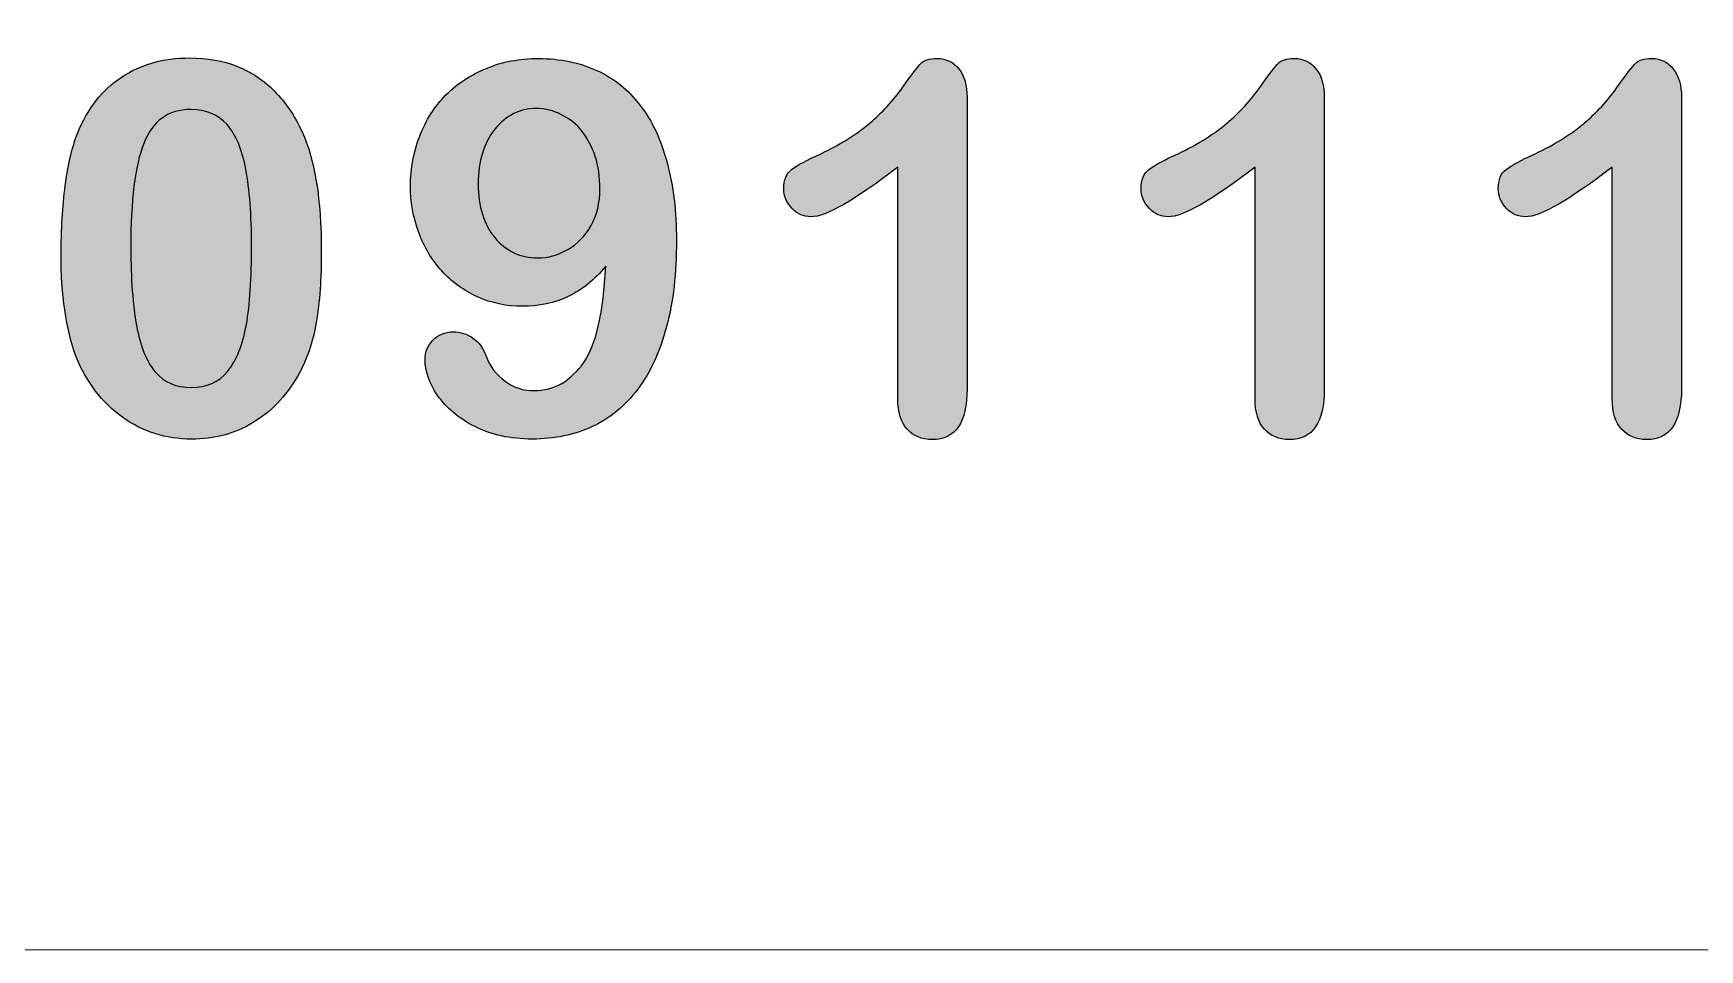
# Model space of a CAD drawing. Header units: millimetres. Extents: x -164.3 to -124.3, y -138.1 to -98.1.
# Drawn here: x -156.35 to -144.32, y -138.12 to -131.51 of the extents above; entities that cross this region are included whole.
import ezdxf

# ---------------------------------------------------------------- set-up
doc = ezdxf.new("R2010")
doc.units = ezdxf.units.MM
doc.header["$MEASUREMENT"] = 0
doc.layers.add('Layer 1', color=7, linetype='Continuous')

msp = doc.modelspace()

# ---------------------------------------------------------------- hatches: boundary and pattern name
at = {"layer": 'Layer 1', "true_color": 0x282928}
h = msp.add_hatch(color=250, dxfattribs=at)
edge = h.paths.add_edge_path()
edge.add_spline(control_points=[(-154.4089, -132.2214), (-154.4614, -132.1049), (-154.5291, -132.0072), (-154.608, -131.9283), (-154.6831, -131.8494), (-154.7734, -131.7893), (-154.8785, -131.748), (-154.98, -131.7066), (-155.0928, -131.6879), (-155.2205, -131.6879), (-155.4121, -131.6879), (-155.5737, -131.7329), (-155.7128, -131.8269), (-155.8518, -131.917), (-155.957, -132.0523), (-156.0284, -132.229), (-156.0697, -132.3341), (-156.0998, -132.4619), (-156.1186, -132.6085), (-156.1374, -132.7587), (-156.1486, -132.9241), (-156.1486, -133.1082), (-156.1486, -133.251), (-156.1412, -133.3863), (-156.1224, -133.5065), (-156.1036, -133.6306), (-156.0773, -133.7433), (-156.0397, -133.8448), (-155.9646, -134.0288), (-155.8518, -134.1754), (-155.7052, -134.2807), (-155.5587, -134.3859), (-155.3934, -134.4385), (-155.2055, -134.4385), (-155.0439, -134.4385), (-154.8974, -134.4009), (-154.7658, -134.322), (-154.6343, -134.2431), (-154.5253, -134.1303), (-154.4426, -133.9875), (-154.375, -133.871), (-154.33, -133.7396), (-154.3074, -133.5968), (-154.2811, -133.4502), (-154.2698, -133.2774), (-154.2698, -133.0782), (-154.2698, -132.7099), (-154.3148, -132.4243), (-154.4089, -132.2214), (-154.4089, -132.2214), (-154.4089, -132.2214), (-154.4089, -132.2214)], knot_values=[0, 0, 0, 0, 0.0588235, 0.0588235, 0.0588235, 0.1176471, 0.1176471, 0.1176471, 0.1764706, 0.1764706, 0.1764706, 0.2352941, 0.2352941, 0.2352941, 0.2941176, 0.2941176, 0.2941176, 0.3529412, 0.3529412, 0.3529412, 0.4117647, 0.4117647, 0.4117647, 0.4705882, 0.4705882, 0.4705882, 0.5294118, 0.5294118, 0.5294118, 0.5882353, 0.5882353, 0.5882353, 0.6470588, 0.6470588, 0.6470588, 0.7058824, 0.7058824, 0.7058824, 0.7647059, 0.7647059, 0.7647059, 0.8235294, 0.8235294, 0.8235294, 0.8823529, 0.8823529, 0.8823529, 0.9411765, 0.9411765, 0.9411765, 1, 1, 1, 1], degree=3, periodic=1)
h = msp.add_hatch(color=250, dxfattribs=at)
edge = h.paths.add_edge_path()
edge.add_spline(control_points=[(-152.375, -133.886), (-152.4201, -133.9499), (-152.4726, -133.9988), (-152.5328, -134.0364), (-152.5967, -134.0702), (-152.6606, -134.089), (-152.7319, -134.089), (-152.8108, -134.089), (-152.8823, -134.0664), (-152.9424, -134.0214), (-153.0062, -133.9763), (-153.0513, -133.9199), (-153.0776, -133.8448), (-153.1002, -133.7846), (-153.1302, -133.7396), (-153.1753, -133.7095), (-153.2167, -133.6794), (-153.2656, -133.6643), (-153.3181, -133.6643), (-153.3782, -133.6643), (-153.4271, -133.6869), (-153.4647, -133.7245), (-153.5023, -133.7658), (-153.5211, -133.8109), (-153.5211, -133.8636), (-153.5211, -133.9462), (-153.4909, -134.0326), (-153.4308, -134.1229), (-153.367, -134.213), (-153.2806, -134.2881), (-153.1603, -134.3483), (-153.0439, -134.4085), (-152.9047, -134.4385), (-152.7469, -134.4385), (-152.5853, -134.4385), (-152.4425, -134.4085), (-152.3148, -134.3483), (-152.187, -134.2919), (-152.0781, -134.198), (-151.9841, -134.0777), (-151.894, -133.9575), (-151.8263, -133.8071), (-151.7774, -133.6268), (-151.7286, -133.4464), (-151.7061, -133.2398), (-151.7061, -133.0068), (-151.7061, -132.7964), (-151.7286, -132.6085), (-151.7737, -132.4431), (-151.8188, -132.274), (-151.8827, -132.1387), (-151.9691, -132.0298), (-152.0518, -131.917), (-152.157, -131.8343), (-152.2809, -131.778), (-152.405, -131.7216), (-152.544, -131.6915), (-152.7019, -131.6915), (-152.8409, -131.6915), (-152.9649, -131.7141), (-153.0776, -131.763), (-153.1903, -131.8081), (-153.288, -131.8719), (-153.3707, -131.9546), (-153.4534, -132.0373), (-153.5173, -132.1387), (-153.5586, -132.2515), (-153.6037, -132.3642), (-153.6263, -132.4844), (-153.6263, -132.6085), (-153.6263, -132.7249), (-153.6075, -132.8376), (-153.5662, -132.9467), (-153.5285, -133.0519), (-153.4722, -133.1458), (-153.4008, -133.2247), (-153.3257, -133.3074), (-153.2392, -133.3675), (-153.1415, -133.4126), (-153.0401, -133.4577), (-152.9348, -133.4803), (-152.8184, -133.4803), (-152.6981, -133.4803), (-152.5853, -133.4577), (-152.4876, -133.4088), (-152.3862, -133.36), (-152.296, -133.2886), (-152.2171, -133.1909), (-152.2321, -133.5216), (-152.2847, -133.7546), (-152.375, -133.886), (-152.375, -133.886), (-152.375, -133.886), (-152.375, -133.886)], knot_values=[0, 0, 0, 0, 0.0322581, 0.0322581, 0.0322581, 0.0645161, 0.0645161, 0.0645161, 0.0967742, 0.0967742, 0.0967742, 0.1290323, 0.1290323, 0.1290323, 0.1612903, 0.1612903, 0.1612903, 0.1935484, 0.1935484, 0.1935484, 0.2258065, 0.2258065, 0.2258065, 0.2580645, 0.2580645, 0.2580645, 0.2903226, 0.2903226, 0.2903226, 0.3225806, 0.3225806, 0.3225806, 0.3548387, 0.3548387, 0.3548387, 0.3870968, 0.3870968, 0.3870968, 0.4193548, 0.4193548, 0.4193548, 0.4516129, 0.4516129, 0.4516129, 0.483871, 0.483871, 0.483871, 0.516129, 0.516129, 0.516129, 0.5483871, 0.5483871, 0.5483871, 0.5806452, 0.5806452, 0.5806452, 0.6129032, 0.6129032, 0.6129032, 0.6451613, 0.6451613, 0.6451613, 0.6774194, 0.6774194, 0.6774194, 0.7096774, 0.7096774, 0.7096774, 0.7419355, 0.7419355, 0.7419355, 0.7741935, 0.7741935, 0.7741935, 0.8064516, 0.8064516, 0.8064516, 0.8387097, 0.8387097, 0.8387097, 0.8709677, 0.8709677, 0.8709677, 0.9032258, 0.9032258, 0.9032258, 0.9354839, 0.9354839, 0.9354839, 0.9677419, 0.9677419, 0.9677419, 1, 1, 1, 1], degree=3, periodic=1)
h = msp.add_hatch(color=250, dxfattribs=at)
edge = h.paths.add_edge_path()
edge.add_spline(control_points=[(-150.0406, -134.3671), (-149.9955, -134.4159), (-149.9354, -134.4422), (-149.8603, -134.4422), (-149.6911, -134.4422), (-149.6084, -134.3182), (-149.6084, -134.074), (-149.6084, -134.074), (-149.6084, -131.9734), (-149.6084, -131.9734), (-149.6084, -131.887), (-149.6272, -131.8156), (-149.6686, -131.7668), (-149.7061, -131.7179), (-149.7588, -131.6915), (-149.8226, -131.6915), (-149.8827, -131.6915), (-149.9204, -131.7029), (-149.9392, -131.7254), (-149.9617, -131.748), (-150.0067, -131.8043), (-150.0744, -131.902), (-150.1421, -131.9959), (-150.221, -132.0824), (-150.3111, -132.1575), (-150.4013, -132.2364), (-150.5178, -132.3079), (-150.6644, -132.3792), (-150.7659, -132.4243), (-150.8334, -132.4619), (-150.8748, -132.492), (-150.9123, -132.522), (-150.9311, -132.5671), (-150.9311, -132.631), (-150.9311, -132.6836), (-150.9123, -132.7325), (-150.871, -132.7738), (-150.8334, -132.8152), (-150.7884, -132.834), (-150.7358, -132.834), (-150.6268, -132.834), (-150.4201, -132.7137), (-150.1082, -132.4769), (-150.1082, -132.4769), (-150.1082, -134.1454), (-150.1082, -134.1454), (-150.1082, -134.2431), (-150.0856, -134.3182), (-150.0406, -134.3671), (-150.0406, -134.3671), (-150.0406, -134.3671), (-150.0406, -134.3671)], knot_values=[0, 0, 0, 0, 0.0588235, 0.0588235, 0.0588235, 0.1176471, 0.1176471, 0.1176471, 0.1764706, 0.1764706, 0.1764706, 0.2352941, 0.2352941, 0.2352941, 0.2941176, 0.2941176, 0.2941176, 0.3529412, 0.3529412, 0.3529412, 0.4117647, 0.4117647, 0.4117647, 0.4705882, 0.4705882, 0.4705882, 0.5294118, 0.5294118, 0.5294118, 0.5882353, 0.5882353, 0.5882353, 0.6470588, 0.6470588, 0.6470588, 0.7058824, 0.7058824, 0.7058824, 0.7647059, 0.7647059, 0.7647059, 0.8235294, 0.8235294, 0.8235294, 0.8823529, 0.8823529, 0.8823529, 0.9411765, 0.9411765, 0.9411765, 1, 1, 1, 1], degree=3, periodic=1)
h = msp.add_hatch(color=250, dxfattribs=at)
edge = h.paths.add_edge_path()
edge.add_spline(control_points=[(-147.4618, -134.3671), (-147.4167, -134.4159), (-147.3566, -134.4422), (-147.2815, -134.4422), (-147.1123, -134.4422), (-147.0297, -134.3182), (-147.0297, -134.074), (-147.0297, -134.074), (-147.0297, -131.9734), (-147.0297, -131.9734), (-147.0297, -131.887), (-147.0484, -131.8156), (-147.0898, -131.7668), (-147.1273, -131.7179), (-147.18, -131.6915), (-147.2439, -131.6915), (-147.304, -131.6915), (-147.3416, -131.7029), (-147.3604, -131.7254), (-147.3829, -131.748), (-147.428, -131.8043), (-147.4956, -131.902), (-147.5633, -131.9959), (-147.6422, -132.0824), (-147.7323, -132.1575), (-147.8226, -132.2364), (-147.939, -132.3079), (-148.0856, -132.3792), (-148.1871, -132.4243), (-148.2547, -132.4619), (-148.296, -132.492), (-148.3336, -132.522), (-148.3523, -132.5671), (-148.3523, -132.631), (-148.3523, -132.6836), (-148.3336, -132.7325), (-148.2922, -132.7738), (-148.2547, -132.8152), (-148.2096, -132.834), (-148.157, -132.834), (-148.0481, -132.834), (-147.8414, -132.7137), (-147.5294, -132.4769), (-147.5294, -132.4769), (-147.5294, -134.1454), (-147.5294, -134.1454), (-147.5294, -134.2431), (-147.5069, -134.3182), (-147.4618, -134.3671), (-147.4618, -134.3671), (-147.4618, -134.3671), (-147.4618, -134.3671)], knot_values=[0, 0, 0, 0, 0.0588235, 0.0588235, 0.0588235, 0.1176471, 0.1176471, 0.1176471, 0.1764706, 0.1764706, 0.1764706, 0.2352941, 0.2352941, 0.2352941, 0.2941176, 0.2941176, 0.2941176, 0.3529412, 0.3529412, 0.3529412, 0.4117647, 0.4117647, 0.4117647, 0.4705882, 0.4705882, 0.4705882, 0.5294118, 0.5294118, 0.5294118, 0.5882353, 0.5882353, 0.5882353, 0.6470588, 0.6470588, 0.6470588, 0.7058824, 0.7058824, 0.7058824, 0.7647059, 0.7647059, 0.7647059, 0.8235294, 0.8235294, 0.8235294, 0.8823529, 0.8823529, 0.8823529, 0.9411765, 0.9411765, 0.9411765, 1, 1, 1, 1], degree=3, periodic=1)
h = msp.add_hatch(color=250, dxfattribs=at)
edge = h.paths.add_edge_path()
edge.add_spline(control_points=[(-144.8832, -134.3671), (-144.8381, -134.4159), (-144.778, -134.4422), (-144.7029, -134.4422), (-144.5337, -134.4422), (-144.4511, -134.3182), (-144.4511, -134.074), (-144.4511, -134.074), (-144.4511, -131.9734), (-144.4511, -131.9734), (-144.4511, -131.887), (-144.4698, -131.8156), (-144.5112, -131.7668), (-144.5487, -131.7179), (-144.6014, -131.6915), (-144.6653, -131.6915), (-144.7254, -131.6915), (-144.763, -131.7029), (-144.7818, -131.7254), (-144.8043, -131.748), (-144.8494, -131.8043), (-144.917, -131.902), (-144.9847, -131.9959), (-145.0636, -132.0824), (-145.1537, -132.1575), (-145.244, -132.2364), (-145.3604, -132.3079), (-145.507, -132.3792), (-145.6085, -132.4243), (-145.6761, -132.4619), (-145.7174, -132.492), (-145.755, -132.522), (-145.7737, -132.5671), (-145.7737, -132.631), (-145.7737, -132.6836), (-145.755, -132.7325), (-145.7136, -132.7738), (-145.6761, -132.8152), (-145.631, -132.834), (-145.5784, -132.834), (-145.4695, -132.834), (-145.2628, -132.7137), (-144.9508, -132.4769), (-144.9508, -132.4769), (-144.9508, -134.1454), (-144.9508, -134.1454), (-144.9508, -134.2431), (-144.9283, -134.3182), (-144.8832, -134.3671), (-144.8832, -134.3671), (-144.8832, -134.3671), (-144.8832, -134.3671)], knot_values=[0, 0, 0, 0, 0.0588235, 0.0588235, 0.0588235, 0.1176471, 0.1176471, 0.1176471, 0.1764706, 0.1764706, 0.1764706, 0.2352941, 0.2352941, 0.2352941, 0.2941176, 0.2941176, 0.2941176, 0.3529412, 0.3529412, 0.3529412, 0.4117647, 0.4117647, 0.4117647, 0.4705882, 0.4705882, 0.4705882, 0.5294118, 0.5294118, 0.5294118, 0.5882353, 0.5882353, 0.5882353, 0.6470588, 0.6470588, 0.6470588, 0.7058824, 0.7058824, 0.7058824, 0.7647059, 0.7647059, 0.7647059, 0.8235294, 0.8235294, 0.8235294, 0.8823529, 0.8823529, 0.8823529, 0.9411765, 0.9411765, 0.9411765, 1, 1, 1, 1], degree=3, periodic=1)
h = msp.add_hatch(color=250, dxfattribs=at)
edge = h.paths.add_edge_path()
edge.add_spline(control_points=[(-154.8109, -133.6118), (-154.8373, -133.7583), (-154.8823, -133.871), (-154.9462, -133.9499), (-155.0101, -134.0288), (-155.0965, -134.0664), (-155.2092, -134.0664), (-155.3182, -134.0664), (-155.4046, -134.0288), (-155.4685, -133.9537), (-155.5324, -133.8786), (-155.5775, -133.7658), (-155.6038, -133.6193), (-155.6301, -133.4727), (-155.6451, -133.2848), (-155.6451, -133.0557), (-155.6451, -132.7174), (-155.6151, -132.4657), (-155.5512, -132.3041), (-155.4873, -132.1425), (-155.3746, -132.0598), (-155.213, -132.0598), (-155.1002, -132.0598), (-155.0139, -132.0974), (-154.95, -132.1688), (-154.8861, -132.2402), (-154.8409, -132.3492), (-154.8147, -132.492), (-154.7884, -132.6348), (-154.7734, -132.8188), (-154.7734, -133.0406), (-154.7734, -133.2774), (-154.7846, -133.469), (-154.8109, -133.6118), (-154.8109, -133.6118), (-154.8109, -133.6118), (-154.8109, -133.6118)], knot_values=[0, 0, 0, 0, 0.0833333, 0.0833333, 0.0833333, 0.1666667, 0.1666667, 0.1666667, 0.25, 0.25, 0.25, 0.3333333, 0.3333333, 0.3333333, 0.4166667, 0.4166667, 0.4166667, 0.5, 0.5, 0.5, 0.5833333, 0.5833333, 0.5833333, 0.6666667, 0.6666667, 0.6666667, 0.75, 0.75, 0.75, 0.8333333, 0.8333333, 0.8333333, 0.9166667, 0.9166667, 0.9166667, 1, 1, 1, 1], degree=3, periodic=1)
h = msp.add_hatch(color=250, dxfattribs=at)
edge = h.paths.add_edge_path()
edge.add_spline(control_points=[(-152.3223, -132.8978), (-152.3674, -132.973), (-152.4237, -133.0331), (-152.4914, -133.0707), (-152.5628, -133.112), (-152.6342, -133.1308), (-152.7094, -133.1308), (-152.8334, -133.1308), (-152.9348, -133.0819), (-153.0175, -132.9842), (-153.0964, -132.8903), (-153.1378, -132.7587), (-153.1378, -132.5971), (-153.1378, -132.4319), (-153.0964, -132.3003), (-153.0175, -132.2026), (-152.9348, -132.1012), (-152.8371, -132.0523), (-152.7207, -132.0523), (-152.653, -132.0523), (-152.5929, -132.0674), (-152.5365, -132.0974), (-152.4764, -132.1275), (-152.4275, -132.1651), (-152.3862, -132.2176), (-152.3486, -132.2703), (-152.3148, -132.3304), (-152.2923, -132.398), (-152.2697, -132.4695), (-152.2585, -132.5484), (-152.2585, -132.631), (-152.2585, -132.7325), (-152.2809, -132.8226), (-152.3223, -132.8978), (-152.3223, -132.8978), (-152.3223, -132.8978), (-152.3223, -132.8978)], knot_values=[0, 0, 0, 0, 0.0833333, 0.0833333, 0.0833333, 0.1666667, 0.1666667, 0.1666667, 0.25, 0.25, 0.25, 0.3333333, 0.3333333, 0.3333333, 0.4166667, 0.4166667, 0.4166667, 0.5, 0.5, 0.5, 0.5833333, 0.5833333, 0.5833333, 0.6666667, 0.6666667, 0.6666667, 0.75, 0.75, 0.75, 0.8333333, 0.8333333, 0.8333333, 0.9166667, 0.9166667, 0.9166667, 1, 1, 1, 1], degree=3, periodic=1)

# ---------------------------------------------------------------- linework, layer by layer
at = {"layer": 'Layer 1', "color": 250, "lineweight": 18}
msp.add_open_spline([(-161.3334, -98.1237), (-161.3334, -98.1237), (-127.3335, -98.1237), (-127.3335, -98.1237), (-125.6834, -98.1237), (-124.3335, -99.4738), (-124.3335, -101.1237), (-124.3335, -101.1237), (-124.3335, -135.1237), (-124.3335, -135.1237), (-124.3335, -136.7738), (-125.6834, -138.1237), (-127.3335, -138.1237), (-127.3335, -138.1237), (-161.3334, -138.1237), (-161.3334, -138.1237), (-162.9835, -138.1237), (-164.3335, -136.7738), (-164.3335, -135.1237), (-164.3335, -135.1237), (-164.3335, -101.1237), (-164.3335, -101.1237), (-164.3335, -99.4738), (-162.9835, -98.1237), (-161.3334, -98.1237)], degree=3, knots=[0, 0, 0, 0, 0.125, 0.125, 0.125, 0.25, 0.25, 0.25, 0.375, 0.375, 0.375, 0.5, 0.5, 0.5, 0.625, 0.625, 0.625, 0.75, 0.75, 0.75, 0.875, 0.875, 0.875, 1, 1, 1, 1], dxfattribs=at)
at = {"layer": 'Layer 1', "color": 250}
for points, knots in [([(-154.4089, -132.2214), (-154.4614, -132.1049), (-154.5291, -132.0072), (-154.608, -131.9283), (-154.6831, -131.8494), (-154.7734, -131.7893), (-154.8785, -131.748), (-154.98, -131.7066), (-155.0928, -131.6879), (-155.2205, -131.6879), (-155.4121, -131.6879), (-155.5737, -131.7329), (-155.7128, -131.8269), (-155.8518, -131.917), (-155.957, -132.0523), (-156.0284, -132.229), (-156.0697, -132.3341), (-156.0998, -132.4619), (-156.1186, -132.6085), (-156.1374, -132.7587), (-156.1486, -132.9241), (-156.1486, -133.1082), (-156.1486, -133.251), (-156.1412, -133.3863), (-156.1224, -133.5065), (-156.1036, -133.6306), (-156.0773, -133.7433), (-156.0397, -133.8448), (-155.9646, -134.0288), (-155.8518, -134.1754), (-155.7052, -134.2807), (-155.5587, -134.3859), (-155.3934, -134.4385), (-155.2055, -134.4385), (-155.0439, -134.4385), (-154.8974, -134.4009), (-154.7658, -134.322), (-154.6343, -134.2431), (-154.5253, -134.1303), (-154.4426, -133.9875), (-154.375, -133.871), (-154.33, -133.7396), (-154.3074, -133.5968), (-154.2811, -133.4502), (-154.2698, -133.2774), (-154.2698, -133.0782), (-154.2698, -132.7099), (-154.3148, -132.4243), (-154.4089, -132.2214), (-154.4089, -132.2214), (-154.4089, -132.2214), (-154.4089, -132.2214)], [0, 0, 0, 0, 0.0588235, 0.0588235, 0.0588235, 0.1176471, 0.1176471, 0.1176471, 0.1764706, 0.1764706, 0.1764706, 0.2352941, 0.2352941, 0.2352941, 0.2941176, 0.2941176, 0.2941176, 0.3529412, 0.3529412, 0.3529412, 0.4117647, 0.4117647, 0.4117647, 0.4705882, 0.4705882, 0.4705882, 0.5294118, 0.5294118, 0.5294118, 0.5882353, 0.5882353, 0.5882353, 0.6470588, 0.6470588, 0.6470588, 0.7058824, 0.7058824, 0.7058824, 0.7647059, 0.7647059, 0.7647059, 0.8235294, 0.8235294, 0.8235294, 0.8823529, 0.8823529, 0.8823529, 0.9411765, 0.9411765, 0.9411765, 1, 1, 1, 1]), ([(-152.375, -133.886), (-152.4201, -133.9499), (-152.4726, -133.9988), (-152.5328, -134.0364), (-152.5967, -134.0702), (-152.6606, -134.089), (-152.7319, -134.089), (-152.8108, -134.089), (-152.8823, -134.0664), (-152.9424, -134.0214), (-153.0062, -133.9763), (-153.0513, -133.9199), (-153.0776, -133.8448), (-153.1002, -133.7846), (-153.1302, -133.7396), (-153.1753, -133.7095), (-153.2167, -133.6794), (-153.2656, -133.6643), (-153.3181, -133.6643), (-153.3782, -133.6643), (-153.4271, -133.6869), (-153.4647, -133.7245), (-153.5023, -133.7658), (-153.5211, -133.8109), (-153.5211, -133.8636), (-153.5211, -133.9462), (-153.4909, -134.0326), (-153.4308, -134.1229), (-153.367, -134.213), (-153.2806, -134.2881), (-153.1603, -134.3483), (-153.0439, -134.4085), (-152.9047, -134.4385), (-152.7469, -134.4385), (-152.5853, -134.4385), (-152.4425, -134.4085), (-152.3148, -134.3483), (-152.187, -134.2919), (-152.0781, -134.198), (-151.9841, -134.0777), (-151.894, -133.9575), (-151.8263, -133.8071), (-151.7774, -133.6268), (-151.7286, -133.4464), (-151.7061, -133.2398), (-151.7061, -133.0068), (-151.7061, -132.7964), (-151.7286, -132.6085), (-151.7737, -132.4431), (-151.8188, -132.274), (-151.8827, -132.1387), (-151.9691, -132.0298), (-152.0518, -131.917), (-152.157, -131.8343), (-152.2809, -131.778), (-152.405, -131.7216), (-152.544, -131.6915), (-152.7019, -131.6915), (-152.8409, -131.6915), (-152.9649, -131.7141), (-153.0776, -131.763), (-153.1903, -131.8081), (-153.288, -131.8719), (-153.3707, -131.9546), (-153.4534, -132.0373), (-153.5173, -132.1387), (-153.5586, -132.2515), (-153.6037, -132.3642), (-153.6263, -132.4844), (-153.6263, -132.6085), (-153.6263, -132.7249), (-153.6075, -132.8376), (-153.5662, -132.9467), (-153.5285, -133.0519), (-153.4722, -133.1458), (-153.4008, -133.2247), (-153.3257, -133.3074), (-153.2392, -133.3675), (-153.1415, -133.4126), (-153.0401, -133.4577), (-152.9348, -133.4803), (-152.8184, -133.4803), (-152.6981, -133.4803), (-152.5853, -133.4577), (-152.4876, -133.4088), (-152.3862, -133.36), (-152.296, -133.2886), (-152.2171, -133.1909), (-152.2321, -133.5216), (-152.2847, -133.7546), (-152.375, -133.886), (-152.375, -133.886), (-152.375, -133.886), (-152.375, -133.886)], [0, 0, 0, 0, 0.0322581, 0.0322581, 0.0322581, 0.0645161, 0.0645161, 0.0645161, 0.0967742, 0.0967742, 0.0967742, 0.1290323, 0.1290323, 0.1290323, 0.1612903, 0.1612903, 0.1612903, 0.1935484, 0.1935484, 0.1935484, 0.2258065, 0.2258065, 0.2258065, 0.2580645, 0.2580645, 0.2580645, 0.2903226, 0.2903226, 0.2903226, 0.3225806, 0.3225806, 0.3225806, 0.3548387, 0.3548387, 0.3548387, 0.3870968, 0.3870968, 0.3870968, 0.4193548, 0.4193548, 0.4193548, 0.4516129, 0.4516129, 0.4516129, 0.483871, 0.483871, 0.483871, 0.516129, 0.516129, 0.516129, 0.5483871, 0.5483871, 0.5483871, 0.5806452, 0.5806452, 0.5806452, 0.6129032, 0.6129032, 0.6129032, 0.6451613, 0.6451613, 0.6451613, 0.6774194, 0.6774194, 0.6774194, 0.7096774, 0.7096774, 0.7096774, 0.7419355, 0.7419355, 0.7419355, 0.7741935, 0.7741935, 0.7741935, 0.8064516, 0.8064516, 0.8064516, 0.8387097, 0.8387097, 0.8387097, 0.8709677, 0.8709677, 0.8709677, 0.9032258, 0.9032258, 0.9032258, 0.9354839, 0.9354839, 0.9354839, 0.9677419, 0.9677419, 0.9677419, 1, 1, 1, 1]), ([(-150.0406, -134.3671), (-149.9955, -134.4159), (-149.9354, -134.4422), (-149.8603, -134.4422), (-149.6911, -134.4422), (-149.6084, -134.3182), (-149.6084, -134.074), (-149.6084, -134.074), (-149.6084, -131.9734), (-149.6084, -131.9734), (-149.6084, -131.887), (-149.6272, -131.8156), (-149.6686, -131.7668), (-149.7061, -131.7179), (-149.7588, -131.6915), (-149.8226, -131.6915), (-149.8827, -131.6915), (-149.9204, -131.7029), (-149.9392, -131.7254), (-149.9617, -131.748), (-150.0067, -131.8043), (-150.0744, -131.902), (-150.1421, -131.9959), (-150.221, -132.0824), (-150.3111, -132.1575), (-150.4013, -132.2364), (-150.5178, -132.3079), (-150.6644, -132.3792), (-150.7659, -132.4243), (-150.8334, -132.4619), (-150.8748, -132.492), (-150.9123, -132.522), (-150.9311, -132.5671), (-150.9311, -132.631), (-150.9311, -132.6836), (-150.9123, -132.7325), (-150.871, -132.7738), (-150.8334, -132.8152), (-150.7884, -132.834), (-150.7358, -132.834), (-150.6268, -132.834), (-150.4201, -132.7137), (-150.1082, -132.4769), (-150.1082, -132.4769), (-150.1082, -134.1454), (-150.1082, -134.1454), (-150.1082, -134.2431), (-150.0856, -134.3182), (-150.0406, -134.3671), (-150.0406, -134.3671), (-150.0406, -134.3671), (-150.0406, -134.3671)], [0, 0, 0, 0, 0.0588235, 0.0588235, 0.0588235, 0.1176471, 0.1176471, 0.1176471, 0.1764706, 0.1764706, 0.1764706, 0.2352941, 0.2352941, 0.2352941, 0.2941176, 0.2941176, 0.2941176, 0.3529412, 0.3529412, 0.3529412, 0.4117647, 0.4117647, 0.4117647, 0.4705882, 0.4705882, 0.4705882, 0.5294118, 0.5294118, 0.5294118, 0.5882353, 0.5882353, 0.5882353, 0.6470588, 0.6470588, 0.6470588, 0.7058824, 0.7058824, 0.7058824, 0.7647059, 0.7647059, 0.7647059, 0.8235294, 0.8235294, 0.8235294, 0.8823529, 0.8823529, 0.8823529, 0.9411765, 0.9411765, 0.9411765, 1, 1, 1, 1]), ([(-147.4618, -134.3671), (-147.4167, -134.4159), (-147.3566, -134.4422), (-147.2815, -134.4422), (-147.1123, -134.4422), (-147.0297, -134.3182), (-147.0297, -134.074), (-147.0297, -134.074), (-147.0297, -131.9734), (-147.0297, -131.9734), (-147.0297, -131.887), (-147.0484, -131.8156), (-147.0898, -131.7668), (-147.1273, -131.7179), (-147.18, -131.6915), (-147.2439, -131.6915), (-147.304, -131.6915), (-147.3416, -131.7029), (-147.3604, -131.7254), (-147.3829, -131.748), (-147.428, -131.8043), (-147.4956, -131.902), (-147.5633, -131.9959), (-147.6422, -132.0824), (-147.7323, -132.1575), (-147.8226, -132.2364), (-147.939, -132.3079), (-148.0856, -132.3792), (-148.1871, -132.4243), (-148.2547, -132.4619), (-148.296, -132.492), (-148.3336, -132.522), (-148.3523, -132.5671), (-148.3523, -132.631), (-148.3523, -132.6836), (-148.3336, -132.7325), (-148.2922, -132.7738), (-148.2547, -132.8152), (-148.2096, -132.834), (-148.157, -132.834), (-148.0481, -132.834), (-147.8414, -132.7137), (-147.5294, -132.4769), (-147.5294, -132.4769), (-147.5294, -134.1454), (-147.5294, -134.1454), (-147.5294, -134.2431), (-147.5069, -134.3182), (-147.4618, -134.3671), (-147.4618, -134.3671), (-147.4618, -134.3671), (-147.4618, -134.3671)], [0, 0, 0, 0, 0.0588235, 0.0588235, 0.0588235, 0.1176471, 0.1176471, 0.1176471, 0.1764706, 0.1764706, 0.1764706, 0.2352941, 0.2352941, 0.2352941, 0.2941176, 0.2941176, 0.2941176, 0.3529412, 0.3529412, 0.3529412, 0.4117647, 0.4117647, 0.4117647, 0.4705882, 0.4705882, 0.4705882, 0.5294118, 0.5294118, 0.5294118, 0.5882353, 0.5882353, 0.5882353, 0.6470588, 0.6470588, 0.6470588, 0.7058824, 0.7058824, 0.7058824, 0.7647059, 0.7647059, 0.7647059, 0.8235294, 0.8235294, 0.8235294, 0.8823529, 0.8823529, 0.8823529, 0.9411765, 0.9411765, 0.9411765, 1, 1, 1, 1]), ([(-144.8832, -134.3671), (-144.8381, -134.4159), (-144.778, -134.4422), (-144.7029, -134.4422), (-144.5337, -134.4422), (-144.4511, -134.3182), (-144.4511, -134.074), (-144.4511, -134.074), (-144.4511, -131.9734), (-144.4511, -131.9734), (-144.4511, -131.887), (-144.4698, -131.8156), (-144.5112, -131.7668), (-144.5487, -131.7179), (-144.6014, -131.6915), (-144.6653, -131.6915), (-144.7254, -131.6915), (-144.763, -131.7029), (-144.7818, -131.7254), (-144.8043, -131.748), (-144.8494, -131.8043), (-144.917, -131.902), (-144.9847, -131.9959), (-145.0636, -132.0824), (-145.1537, -132.1575), (-145.244, -132.2364), (-145.3604, -132.3079), (-145.507, -132.3792), (-145.6085, -132.4243), (-145.6761, -132.4619), (-145.7174, -132.492), (-145.755, -132.522), (-145.7737, -132.5671), (-145.7737, -132.631), (-145.7737, -132.6836), (-145.755, -132.7325), (-145.7136, -132.7738), (-145.6761, -132.8152), (-145.631, -132.834), (-145.5784, -132.834), (-145.4695, -132.834), (-145.2628, -132.7137), (-144.9508, -132.4769), (-144.9508, -132.4769), (-144.9508, -134.1454), (-144.9508, -134.1454), (-144.9508, -134.2431), (-144.9283, -134.3182), (-144.8832, -134.3671), (-144.8832, -134.3671), (-144.8832, -134.3671), (-144.8832, -134.3671)], [0, 0, 0, 0, 0.0588235, 0.0588235, 0.0588235, 0.1176471, 0.1176471, 0.1176471, 0.1764706, 0.1764706, 0.1764706, 0.2352941, 0.2352941, 0.2352941, 0.2941176, 0.2941176, 0.2941176, 0.3529412, 0.3529412, 0.3529412, 0.4117647, 0.4117647, 0.4117647, 0.4705882, 0.4705882, 0.4705882, 0.5294118, 0.5294118, 0.5294118, 0.5882353, 0.5882353, 0.5882353, 0.6470588, 0.6470588, 0.6470588, 0.7058824, 0.7058824, 0.7058824, 0.7647059, 0.7647059, 0.7647059, 0.8235294, 0.8235294, 0.8235294, 0.8823529, 0.8823529, 0.8823529, 0.9411765, 0.9411765, 0.9411765, 1, 1, 1, 1]), ([(-154.8109, -133.6118), (-154.8373, -133.7583), (-154.8823, -133.871), (-154.9462, -133.9499), (-155.0101, -134.0288), (-155.0965, -134.0664), (-155.2092, -134.0664), (-155.3182, -134.0664), (-155.4046, -134.0288), (-155.4685, -133.9537), (-155.5324, -133.8786), (-155.5775, -133.7658), (-155.6038, -133.6193), (-155.6301, -133.4727), (-155.6451, -133.2848), (-155.6451, -133.0557), (-155.6451, -132.7174), (-155.6151, -132.4657), (-155.5512, -132.3041), (-155.4873, -132.1425), (-155.3746, -132.0598), (-155.213, -132.0598), (-155.1002, -132.0598), (-155.0139, -132.0974), (-154.95, -132.1688), (-154.8861, -132.2402), (-154.8409, -132.3492), (-154.8147, -132.492), (-154.7884, -132.6348), (-154.7734, -132.8188), (-154.7734, -133.0406), (-154.7734, -133.2774), (-154.7846, -133.469), (-154.8109, -133.6118), (-154.8109, -133.6118), (-154.8109, -133.6118), (-154.8109, -133.6118)], [0, 0, 0, 0, 0.0833333, 0.0833333, 0.0833333, 0.1666667, 0.1666667, 0.1666667, 0.25, 0.25, 0.25, 0.3333333, 0.3333333, 0.3333333, 0.4166667, 0.4166667, 0.4166667, 0.5, 0.5, 0.5, 0.5833333, 0.5833333, 0.5833333, 0.6666667, 0.6666667, 0.6666667, 0.75, 0.75, 0.75, 0.8333333, 0.8333333, 0.8333333, 0.9166667, 0.9166667, 0.9166667, 1, 1, 1, 1]), ([(-152.3223, -132.8978), (-152.3674, -132.973), (-152.4237, -133.0331), (-152.4914, -133.0707), (-152.5628, -133.112), (-152.6342, -133.1308), (-152.7094, -133.1308), (-152.8334, -133.1308), (-152.9348, -133.0819), (-153.0175, -132.9842), (-153.0964, -132.8903), (-153.1378, -132.7587), (-153.1378, -132.5971), (-153.1378, -132.4319), (-153.0964, -132.3003), (-153.0175, -132.2026), (-152.9348, -132.1012), (-152.8371, -132.0523), (-152.7207, -132.0523), (-152.653, -132.0523), (-152.5929, -132.0674), (-152.5365, -132.0974), (-152.4764, -132.1275), (-152.4275, -132.1651), (-152.3862, -132.2176), (-152.3486, -132.2703), (-152.3148, -132.3304), (-152.2923, -132.398), (-152.2697, -132.4695), (-152.2585, -132.5484), (-152.2585, -132.631), (-152.2585, -132.7325), (-152.2809, -132.8226), (-152.3223, -132.8978), (-152.3223, -132.8978), (-152.3223, -132.8978), (-152.3223, -132.8978)], [0, 0, 0, 0, 0.0833333, 0.0833333, 0.0833333, 0.1666667, 0.1666667, 0.1666667, 0.25, 0.25, 0.25, 0.3333333, 0.3333333, 0.3333333, 0.4166667, 0.4166667, 0.4166667, 0.5, 0.5, 0.5, 0.5833333, 0.5833333, 0.5833333, 0.6666667, 0.6666667, 0.6666667, 0.75, 0.75, 0.75, 0.8333333, 0.8333333, 0.8333333, 0.9166667, 0.9166667, 0.9166667, 1, 1, 1, 1])]:
    msp.add_open_spline(points, degree=3, knots=knots, dxfattribs=at)

doc.saveas('drawing.dxf')
